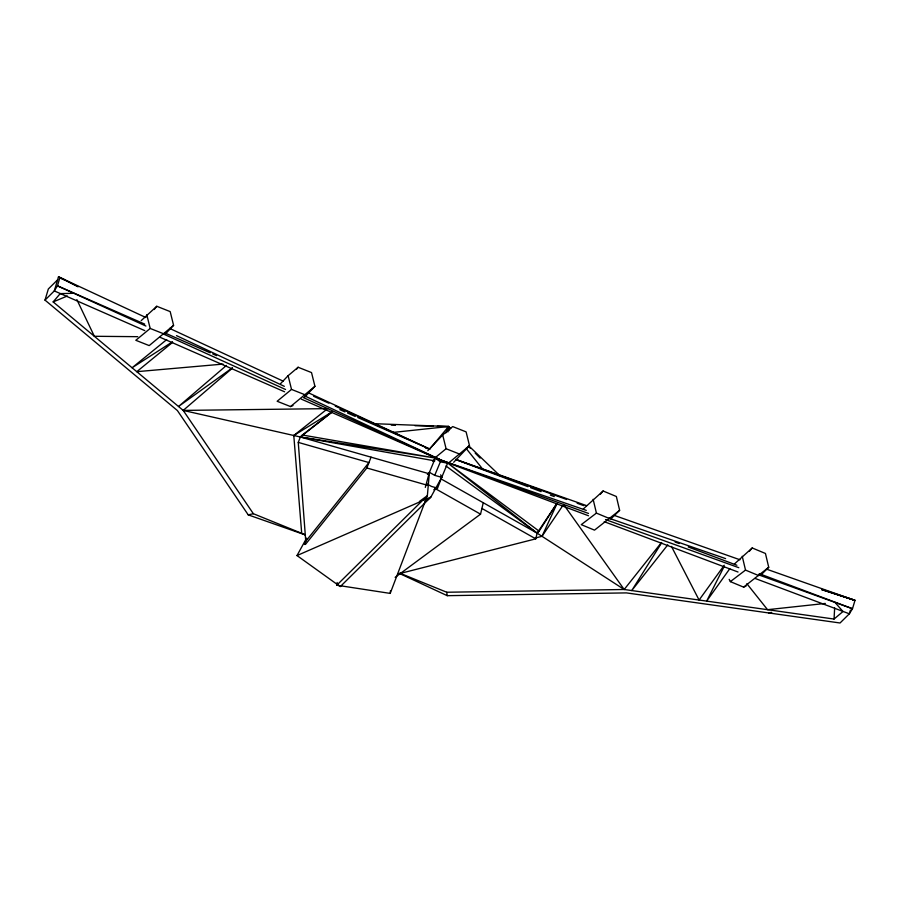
<?xml version="1.0" encoding="UTF-8"?>
<svg xmlns="http://www.w3.org/2000/svg" width="900" height="900" viewBox="0 0 900 900"><rect width="100%" height="100%" fill="white"/><g stroke="black" fill="none" stroke-linecap="round" stroke-linejoin="round"><path stroke-width="1.35" d="M399.679 573.131L446.749 592.245L624.173 589.489L834.041 619.054L834.66 607.95M337.162 582.48L336.791 585.202L390.206 593.404L390.442 590.67M447.84 432L448.571 426.51L373.376 423.652M425.306 487.406L429.412 472.343L435.308 458.134L586.294 510.39M395.145 577.361L480.544 514.159L483.266 502.74M397.654 574.087L535.759 538.841L537.109 533.137L556.886 503.438L539.111 531.169L537.109 533.137L440.798 478.777M305.213 534.904L248.231 514.868L177.379 410.535L45 300.105L48.341 288.979L57.623 279.799M144.765 330.615L54.292 290.925L58.466 277.009L59.951 277.504L57.443 285.84L54.292 290.925L45 300.105M850.455 610.087L849.341 613.8L840.049 622.991L626.423 592.898L447.233 595.676L399.746 573.592M821.79 589.466L855 600.379L852.491 608.726L849.341 613.8L755.089 578.441M390.206 593.404L427.376 495.652L429.412 472.343L434.734 475.358L441.731 477.349L447.626 463.14L304.639 395.887M298.26 442.395L368.944 462.577L305.764 541.249L298.26 442.395L300.364 436.995L302.355 435.015L332.1 411.998L300.364 436.995L183.206 410.411L53.156 301.916L60.221 293.614L73.845 293.299M304.504 544.489L306.608 539.077M305.415 544.466L366.84 467.978L371.048 457.166M433.777 489.791L437.524 488.16L441.731 477.349L440.651 474.817M434.734 475.358L440.348 461.846L435.308 458.134L432.562 461.194M445.916 432.877L448.571 426.51L450.596 428.434L448.571 426.51L437.389 426.24M535.23 538.02L542.002 536.31L557.066 503.55M724.016 566.707L706.658 601.11L729.81 568.665M441.731 477.349L430.864 497.07L340.279 586.62L297 555.559L306.585 538.155M661.702 542.711L631.744 590.558L667.789 544.849M542.002 536.31L562.804 505.575M724.241 565.256L699.086 600.041L671.434 546.413M445.973 465.986L537.109 533.137L624.173 589.489L661.433 542.565M154.192 309.51L156.78 306.281L170.19 311.603L173.588 325.339L165.206 334.181M296.404 369.416L298.125 367.256L311.524 372.577L314.933 386.314L304.684 397.114M425.576 448.121L429.683 449.055L448.571 426.51L450.326 428.692M600.39 494.168L603.101 490.984L616.354 496.496L619.627 510.311L610.83 518.974M749.486 551.149L752.209 547.965L765.45 553.466L768.724 567.293L761.884 574.031M141.199 320.603L156.78 306.281M280.676 383.535L288.124 375.683L298.125 367.256M427.793 450.697L442.688 434.993L452.689 426.566L466.099 431.876L469.496 445.624L453.668 462.308M427.522 474.266L429.412 472.343L427.41 474.3M336.791 585.202L427.376 495.652L419.456 501.435M583.357 508.928L603.101 490.984M734.411 563.985L752.209 547.965M305.404 534.836L253.361 513.709L183.206 410.411L232.425 368.1M424.519 502.515L430.864 497.07L423.473 500.287M226.463 365.434L178.515 406.496L232.279 367.909M163.586 333.765L150.188 328.455L135.799 340.29L149.197 345.6L173.588 325.339M304.931 394.74L291.521 389.419L277.144 401.265L290.543 406.575L314.933 386.314M448.189 463.343L469.496 445.624M834.041 619.054L842.996 611.516L834.964 602.393M609.66 518.625L596.419 513.113L581.265 524.644L594.506 530.145L619.627 510.311M729.18 579.375L730.361 581.625L743.602 587.126L768.724 567.293M434.79 458.032L446.096 448.729L459.495 454.039M172.62 342.326L136.778 371.678L223.031 364.095M166.703 339.604L132.086 367.762L172.417 341.876M301.702 533.34L293.782 435.499L326.565 409.489M730.361 581.625L745.515 570.094L758.756 575.606M293.782 435.499L332.01 411.885M297 555.559L420.919 501.412M53.156 301.916L67.376 295.988M290.543 406.575L292.984 405.551M743.602 587.126L746.033 586.136M248.231 514.868L253.361 513.709M771.559 612.383L768.836 612.956L771.57 612.596M393.075 432.428L448.571 426.51L448.999 430.616M825.334 603.439L767.554 609.683L746.865 583.706M183.206 410.411L327.668 408.623M137.745 336.679L94.354 336.285L76.86 299.621M391.241 425.149L395.438 425.25M415.012 425.711L433.192 426.139M429.424 473.839L300.364 436.995L436.95 458.28L302.355 435.015M300.364 436.995L434.858 460.868M440.348 461.846L447.626 463.14L303.424 397.609M366.84 467.978L427.343 485.246M437.524 488.16L431.381 486.405L426.69 483.761M821.7 589.466L855 600.379L766.418 569.115M821.678 589.601L855 600.379M608.85 518.197L725.602 558.608M586.609 505.642L455.738 459.428L566.584 499.455M614.385 515.441L739.98 559.778M577.136 503.257L583.74 505.642M588.476 513.416L435.308 458.134L588.488 515.756M605.509 519.57L738.799 567.686M758.554 574.819L852.491 608.726L759.217 573.649M455.715 459.517L527.974 486.686M530.606 487.676L541.114 491.625M550.316 495.09L554.254 496.564M675.124 542.025L679.072 543.51M688.264 546.964L736.875 565.245M604.215 521.685L738.034 572.017M144.731 324.113L57.443 285.84L145.924 326.048M165.263 333.124L210.195 352.811M212.76 353.947L216.607 355.635M339.829 409.657L344.959 411.907M347.535 413.032L355.23 416.419M357.795 417.544L429.683 449.055L308.565 392.861M160.132 337.331L284.58 391.793M301.309 399.116L447.626 463.14M313.594 396.248L328.894 403.211M335.272 406.114L429.683 449.055M163.62 334.091L285.559 389.498M78.075 286.684L59.951 277.504L145.89 317.531M169.594 328.376L283.331 381.229M176.479 335.61L284.332 386.336M59.951 277.504L78.03 286.627M481.905 508.444L535.759 538.841M434.97 488.43L480.544 514.159M539.111 531.169L446.726 462.251L537.109 533.137M468.731 445.815L499.961 475.74M468.304 446.243L470.272 448.211M475.211 453.139L480.139 458.077M466.065 448.346L482.67 469.08M563.569 504.439L624.173 589.489M442.688 434.993L446.096 448.729M288.124 375.683L291.521 389.419M146.779 314.707L150.188 328.455M742.241 556.279L745.515 570.094M593.134 499.298L596.419 513.113M446.749 592.245L447.233 595.676M64.395 279.709L58.466 277.009L64.395 279.709"/></g></svg>
